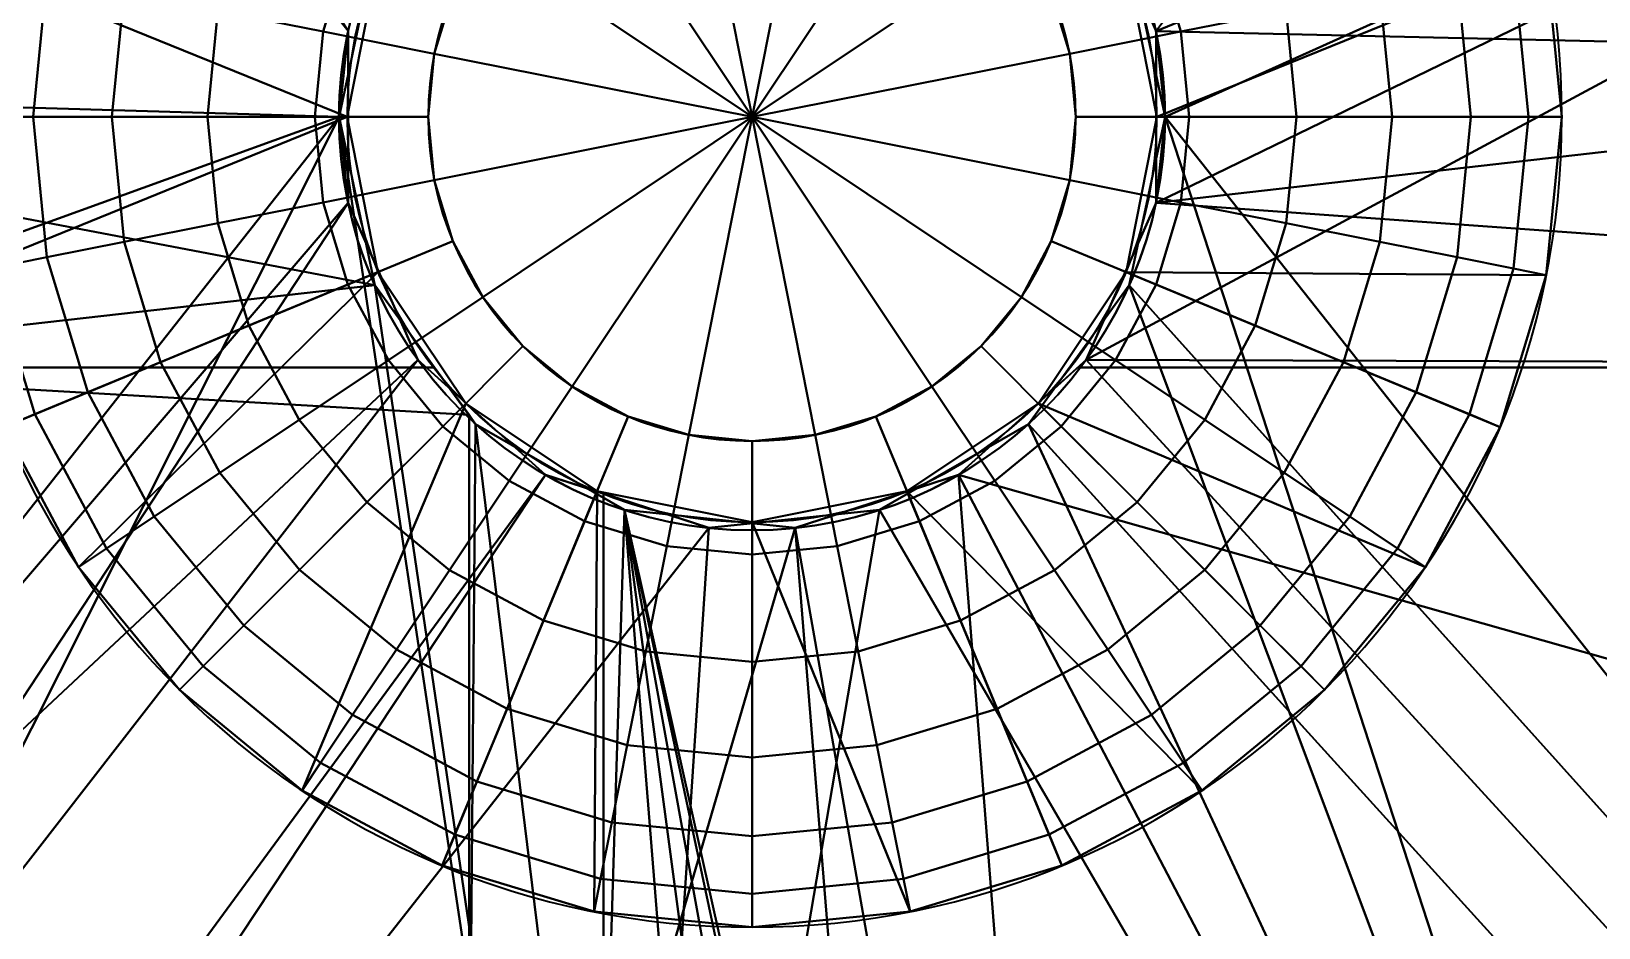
# Model space of a CAD drawing. Header units: millimetres. Extents: x 516 to 946, y 0 to 190.
# Drawn here: x 774.88 to 784.55, y 91.96 to 97.49 of the extents above; entities that cross this region are included whole.
import ezdxf

# ---------------------------------------------------------------- set-up
doc = ezdxf.new("R2010")
doc.units = ezdxf.units.MM
doc.layers.add('1', color=7, linetype='Continuous', true_color=0xffffff)

# ---------------------------------------------------------------- blocks, each defined once
blk = doc.blocks.new('UG_SURFACE_001')
at = {"layer": '1', "color": 252, "linetype": 'Continuous', "lineweight": 35}
for points in [[(256.952375, 103.351697, 3.5), (256.952375, 95.420301, 3.5), (261.225671, 96.965343, 3.5), (261.446118, 98.002523, 3.5)], [(261.446118, 98.002523, 1.5), (261.225671, 96.965343, 1.5), (256.952375, 95.420301, 1.5), (256.952375, 103.351697, 1.5)], [(280.506521, 103.351697, 1.5), (280.506521, 95.420301, 1.5), (265.787363, 95.420301, 1.5), (265.838653, 95.466495, 1.5)], [(280.506521, 103.351697, 1.5), (265.838653, 95.466495, 1.5), (266.269952, 96.435174, 1.5)], [(280.506521, 95.420301, 3.5), (280.506521, 103.351697, 3.5), (266.269952, 97.495519, 3.5), (266.269952, 96.435174, 3.5)], [(280.506521, 103.351697, 1.5), (266.269952, 96.435174, 1.5), (266.325653, 96.965343, 1.5)], [(266.325653, 96.965343, 1.5), (266.269952, 97.495519, 1.5), (280.506521, 103.351697, 1.5)], [(261.446118, 98.002523, 1.5), (261.446118, 98.002523, 3.5), (261.225671, 96.965343, 3.5), (261.225671, 96.965343, 1.5)], [(266.269952, 97.495519, 3.5), (266.269952, 97.495519, 1.5), (266.325653, 96.965343, 1.5)], [(266.325653, 96.965343, 1.5), (266.269952, 96.435174, 3.5), (266.269952, 97.495519, 3.5)], [(261.446118, 95.92817, 3.5), (261.225671, 96.965343, 3.5), (256.952375, 95.420301, 3.5)], [(256.952375, 95.420301, 1.5), (261.225671, 96.965343, 1.5), (261.446118, 95.92817, 1.5)], [(261.225671, 96.965343, 1.5), (261.225671, 96.965343, 3.5), (261.446118, 95.92817, 3.5), (261.446118, 95.92817, 1.5)], [(266.325653, 96.965343, 1.5), (266.269952, 96.435174, 1.5), (266.269952, 96.435174, 3.5)], [(280.506521, 95.420301, 3.5), (266.269952, 96.435174, 3.5), (265.838653, 95.466495, 3.5)], [(265.838653, 95.466495, 1.5), (265.838653, 95.466495, 3.5), (266.269952, 96.435174, 3.5), (266.269952, 96.435174, 1.5)], [(256.952375, 95.420301, 3.5), (261.815101, 95.420301, 3.5), (261.446118, 95.92817, 3.5)], [(261.446118, 95.92817, 1.5), (261.815101, 95.420301, 1.5), (256.952375, 95.420301, 1.5)], [(261.815101, 95.420301, 1.5), (261.446118, 95.92817, 1.5), (261.446118, 95.92817, 3.5), (261.815101, 95.420301, 3.5)], [(256.952375, 95.420301, 3.5), (256.952375, 90.379037, 3.5), (262.028575, 90.379037, 3.5), (262.028575, 95.12648, 3.5)], [(262.028575, 95.12648, 3.5), (261.815101, 95.420301, 3.5), (256.952375, 95.420301, 3.5)], [(256.952375, 95.420301, 1.5), (261.815101, 95.420301, 1.5), (262.028575, 95.12648, 1.5)], [(262.028575, 95.12648, 1.5), (262.028575, 90.379037, 1.5), (256.952375, 90.379037, 1.5), (256.952375, 95.420301, 1.5)], [(262.028575, 95.12648, 1.5), (261.815101, 95.420301, 1.5), (261.815101, 95.420301, 3.5), (262.028575, 95.12648, 3.5)], [(280.506521, 90.379037, 3.5), (280.506521, 95.420301, 3.5), (265.787363, 95.420301, 3.5), (265.050679, 94.756983, 3.5)], [(265.050679, 94.756983, 1.5), (265.787363, 95.420301, 1.5), (280.506521, 95.420301, 1.5), (280.506521, 90.379037, 1.5)], [(265.787363, 95.420301, 1.5), (265.050679, 94.756983, 1.5), (265.050679, 94.756983, 3.5), (265.787363, 95.420301, 3.5)], [(265.838653, 95.466495, 3.5), (265.787363, 95.420301, 3.5), (280.506521, 95.420301, 3.5)], [(265.787363, 95.420301, 3.5), (265.838653, 95.466495, 3.5), (265.838653, 95.466495, 1.5), (265.787363, 95.420301, 1.5)], [(262.069374, 95.070325, 3.5), (262.028575, 95.12648, 3.5), (262.028575, 90.379037, 3.5)], [(262.028575, 90.379037, 1.5), (262.028575, 95.12648, 1.5), (262.069374, 95.070325, 1.5)], [(262.028575, 95.12648, 3.5), (262.069374, 95.070325, 3.5), (262.069374, 95.070325, 1.5), (262.028575, 95.12648, 1.5)], [(262.028575, 90.379037, 3.5), (262.858123, 90.379037, 3.5), (262.858123, 94.614945, 3.5), (262.069374, 95.070325, 3.5)], [(262.069374, 95.070325, 1.5), (262.858123, 94.614945, 1.5), (262.858123, 90.379037, 1.5), (262.028575, 90.379037, 1.5)], [(262.858123, 94.614945, 1.5), (262.069374, 95.070325, 1.5), (262.069374, 95.070325, 3.5), (262.858123, 94.614945, 3.5)], [(265.050679, 94.756983, 3.5), (264.042199, 94.429314, 3.5), (262.858123, 90.379037, 3.5), (280.506521, 90.379037, 3.5)], [(280.506521, 90.379037, 1.5), (262.858123, 90.379037, 1.5), (264.042199, 94.429314, 1.5), (265.050679, 94.756983, 1.5)], [(264.042199, 94.429314, 1.5), (264.042199, 94.429314, 3.5), (265.050679, 94.756983, 3.5), (265.050679, 94.756983, 1.5)], [(262.987673, 94.540149, 3.5), (262.858123, 94.614945, 3.5), (262.858123, 90.379037, 3.5)], [(262.858123, 90.379037, 1.5), (262.858123, 94.614945, 1.5), (262.987673, 94.540149, 1.5)], [(262.858123, 94.614945, 3.5), (262.987673, 94.540149, 3.5), (262.987673, 94.540149, 1.5), (262.858123, 94.614945, 1.5)], [(264.042199, 94.429314, 3.5), (262.987673, 94.540149, 3.5), (262.858123, 90.379037, 3.5)], [(262.858123, 90.379037, 1.5), (262.987673, 94.540149, 1.5), (264.042199, 94.429314, 1.5)], [(262.987673, 94.540149, 1.5), (262.987673, 94.540149, 3.5), (264.042199, 94.429314, 3.5), (264.042199, 94.429314, 1.5)]]:
    blk.add_3dface(points, dxfattribs=at)
blk = doc.blocks.new('1стенка_MODEL')
at = {"layer": '1', "color": 252, "linetype": 'Continuous', "lineweight": 35, "extrusion": (0, 0, -1)}
blk.add_circle((-263.775666, 96.965346, -3.5), 2.55, dxfattribs=at)
at = {"layer": '1', "color": 252, "linetype": 'Continuous', "lineweight": 35}
blk.add_circle((263.775666, 96.965346, 1.5), 2.55, dxfattribs=at)
blk.add_blockref('UG_SURFACE_001', (0, 0), dxfattribs=at)
blk = doc.blocks.new('UG_SURFACE_009')
at = {"layer": '1', "color": 252, "linetype": 'Continuous', "lineweight": 35}
for points in [[(266.105205, 98.002523, 7), (266.325653, 96.965343, 7), (270.379722, 84.537983, 7), (270.379722, 144.270673, 7)], [(274.910837, 108.508267, 5.5), (274.836034, 86.216055, 5.5), (266.325653, 96.965343, 5.5), (266.105205, 98.002523, 5.5)], [(254.787058, 86.557046, 5.5), (254.832983, 107.82595, 5.5), (261.281401, 97.495519, 5.5), (261.281401, 96.435174, 5.5)], [(255.390465, 104.852207, 7), (255.357355, 89.528359, 7), (261.225671, 96.965343, 7), (261.281401, 97.495519, 7)], [(266.105205, 98.002523, 7), (266.105205, 98.002523, 5.5), (266.325653, 96.965343, 5.5), (266.325653, 96.965343, 7)], [(261.281401, 97.495519, 5.5), (261.281401, 97.495519, 7), (261.225671, 96.965343, 7)], [(261.225671, 96.965343, 7), (261.281401, 96.435174, 5.5), (261.281401, 97.495519, 5.5)], [(255.357355, 89.528359, 7), (261.281401, 96.435174, 7), (261.225671, 96.965343, 7)], [(261.225671, 96.965343, 7), (261.281401, 96.435174, 7), (261.281401, 96.435174, 5.5)], [(266.105205, 95.92817, 5.5), (266.325653, 96.965343, 5.5), (274.836034, 86.216055, 5.5)], [(266.325653, 96.965343, 7), (266.325653, 96.965343, 5.5), (266.105205, 95.92817, 5.5), (266.105205, 95.92817, 7)], [(270.379722, 84.537983, 7), (266.325653, 96.965343, 7), (266.105205, 95.92817, 7)], [(261.281401, 96.435174, 5.5), (261.71267, 95.466495, 5.5), (254.787058, 86.557046, 5.5)], [(255.357355, 89.528359, 7), (261.71267, 95.466495, 7), (261.281401, 96.435174, 7)], [(261.71267, 95.466495, 7), (261.71267, 95.466495, 5.5), (261.281401, 96.435174, 5.5), (261.281401, 96.435174, 7)], [(274.836034, 86.216055, 5.5), (275.040239, 84.537983, 5.5), (265.481949, 95.070325, 5.5), (266.105205, 95.92817, 5.5)], [(266.105205, 95.92817, 7), (266.105205, 95.92817, 5.5), (265.481949, 95.070325, 5.5), (265.481949, 95.070325, 7)], [(266.105205, 95.92817, 7), (265.481949, 95.070325, 7), (270.379722, 84.537983, 7)], [(254.999101, 84.537983, 5.5), (254.787058, 86.557046, 5.5), (261.71267, 95.466495, 5.5), (262.500674, 94.756983, 5.5)], [(262.500674, 94.756983, 7), (261.71267, 95.466495, 7), (255.357355, 89.528359, 7), (255.732536, 84.537983, 7)], [(262.500674, 94.756983, 7), (262.500674, 94.756983, 5.5), (261.71267, 95.466495, 5.5), (261.71267, 95.466495, 7)], [(275.040239, 84.537983, 5.5), (262.858123, 84.537983, 5.5), (264.56365, 94.540149, 5.5), (265.481949, 95.070325, 5.5)], [(265.481949, 95.070325, 7), (265.481949, 95.070325, 5.5), (264.56365, 94.540149, 5.5), (264.56365, 94.540149, 7)], [(265.481949, 95.070325, 7), (264.56365, 94.540149, 7), (270.379722, 84.537983, 7)], [(262.500674, 94.756983, 5.5), (262.858123, 94.640836, 5.5), (262.858123, 84.537983, 5.5), (254.999101, 84.537983, 5.5)], [(255.732536, 84.537983, 7), (263.509125, 94.429314, 7), (262.500674, 94.756983, 7)], [(262.500674, 94.756983, 7), (263.509125, 94.429314, 7), (263.509125, 94.429314, 5.5), (262.858123, 94.640836, 5.5)], [(262.858123, 94.640836, 5.5), (262.500674, 94.756983, 5.5), (262.500674, 94.756983, 7)], [(262.858123, 84.537983, 5.5), (262.858123, 94.640836, 5.5), (263.509125, 94.429314, 5.5)], [(255.732536, 84.537983, 7), (270.379722, 84.537983, 7), (264.56365, 94.540149, 7), (263.509125, 94.429314, 7)], [(263.509125, 94.429314, 5.5), (264.56365, 94.540149, 5.5), (262.858123, 84.537983, 5.5)], [(264.56365, 94.540149, 7), (264.56365, 94.540149, 5.5), (263.509125, 94.429314, 5.5), (263.509125, 94.429314, 7)]]:
    blk.add_3dface(points, dxfattribs=at)
blk = doc.blocks.new('6стойка_отверстие_ровнее_MODEL')
at = {"layer": '1', "color": 252, "linetype": 'Continuous', "lineweight": 35}
blk.add_circle((263.7757, 96.9653, 5.5), 2.55, dxfattribs=at)
at = {"layer": '1', "color": 252, "linetype": 'Continuous', "lineweight": 35, "extrusion": (0, 0, -1)}
blk.add_circle((-263.7757, 96.9653, -7), 2.55, dxfattribs=at)
for centre, radius, start, end in [((-453.7756, 96.7618, -7), 182.75, 342.554283, 17.804097), ((-453.7756, 96.7618, -6.3), 199.25, 344.826358, 15.421108)]:
    blk.add_arc(centre, radius, start, end, dxfattribs=at)
at = {"layer": '1', "color": 252, "linetype": 'Continuous', "lineweight": 35}
for centre, radius, start, end in [((453.7756, 96.7618, 5.5), 199.25, 164.578892, 195.173642), ((453.7756, 96.7618, 7), 198.55, 164.653937, 195.097406)]:
    blk.add_arc(centre, radius, start, end, dxfattribs=at)
blk.add_blockref('UG_SURFACE_009', (0, 0), dxfattribs=at)
blk = doc.blocks.new('UG_SURFACE_010')
at = {"layer": '1', "color": 252, "linetype": 'Continuous', "lineweight": 35}
for points in [[(255.025923, 97.150266, 3.5), (255.402476, 108.996242, 3.5), (262.069374, 98.860368, 3.5), (261.446118, 98.002523, 3.5)], [(261.446118, 98.002523, 5.5), (262.069374, 98.860368, 5.5), (255.402476, 108.996242, 5.5), (255.025923, 97.150266, 5.5)], [(274.405003, 108.43499, 3.5), (274.026424, 97.317897, 3.5), (266.269952, 97.495519, 3.5), (265.838653, 98.464198, 3.5)], [(266.269952, 97.495519, 5.5), (274.026424, 97.317897, 5.5), (274.405003, 108.43499, 5.5)], [(261.446118, 98.002523, 3.5), (261.225671, 96.965343, 3.5), (255.025923, 97.150266, 3.5)], [(255.025923, 97.150266, 5.5), (261.225671, 96.965343, 5.5), (261.446118, 98.002523, 5.5)], [(261.446118, 98.002523, 3.5), (261.446118, 98.002523, 5.5), (261.225671, 96.965343, 5.5), (261.225671, 96.965343, 3.5)], [(266.269952, 96.435174, 3.5), (266.269952, 97.495519, 3.5), (274.026424, 97.317897, 3.5)], [(266.269952, 96.435174, 3.5), (266.269952, 96.435174, 5.5), (266.269952, 97.495519, 5.5), (266.269952, 97.495519, 3.5)], [(274.026424, 97.317897, 5.5), (266.269952, 97.495519, 5.5), (266.269952, 96.435174, 5.5)], [(274.026424, 97.317897, 3.5), (274.336189, 86.19868, 3.5), (265.838653, 95.466495, 3.5), (266.269952, 96.435174, 3.5)], [(266.269952, 96.435174, 5.5), (265.838653, 95.466495, 5.5), (274.336189, 86.19868, 5.5), (274.026424, 97.317897, 5.5)], [(255.356163, 85.302912, 3.5), (255.025923, 97.150266, 3.5), (261.225671, 96.965343, 3.5)], [(255.025923, 97.150266, 5.5), (264.593512, 74.535817, 5.5), (262.069374, 95.070325, 5.5), (261.446118, 95.92817, 5.5)], [(263.675213, 74.005641, 5.5), (264.593512, 74.535817, 5.5), (255.025923, 97.150266, 5.5), (255.356163, 85.302912, 5.5)], [(261.446118, 95.92817, 5.5), (261.225671, 96.965343, 5.5), (255.025923, 97.150266, 5.5)], [(261.225671, 96.965343, 3.5), (264.593512, 74.535817, 3.5), (263.675213, 74.005641, 3.5), (255.356163, 85.302912, 3.5)], [(264.593512, 74.535817, 3.5), (261.225671, 96.965343, 3.5), (261.446118, 95.92817, 3.5)], [(261.225671, 96.965343, 3.5), (261.225671, 96.965343, 5.5), (261.446118, 95.92817, 5.5), (261.446118, 95.92817, 3.5)], [(265.838653, 95.466495, 3.5), (265.838653, 95.466495, 5.5), (266.269952, 96.435174, 5.5), (266.269952, 96.435174, 3.5)], [(261.446118, 95.92817, 3.5), (262.069374, 95.070325, 3.5), (264.593512, 74.535817, 3.5)], [(261.446118, 95.92817, 3.5), (261.446118, 95.92817, 5.5), (262.069374, 95.070325, 5.5), (262.069374, 95.070325, 3.5)], [(265.050679, 94.756983, 3.5), (265.838653, 95.466495, 3.5), (274.336189, 86.19868, 3.5), (275.333166, 75.119913, 3.5)], [(265.050679, 94.756983, 3.5), (265.050679, 94.756983, 5.5), (265.838653, 95.466495, 5.5), (265.838653, 95.466495, 3.5)], [(275.333166, 75.119913, 5.5), (274.336189, 86.19868, 5.5), (265.838653, 95.466495, 5.5), (265.050679, 94.756983, 5.5)], [(262.069374, 95.070325, 3.5), (262.987673, 94.540149, 3.5), (265.648067, 74.646652, 3.5), (264.593512, 74.535817, 3.5)], [(262.069374, 95.070325, 3.5), (262.069374, 95.070325, 5.5), (262.987673, 94.540149, 5.5), (262.987673, 94.540149, 3.5)], [(264.593512, 74.535817, 5.5), (262.987673, 94.540149, 5.5), (262.069374, 95.070325, 5.5)], [(267.875791, 72.640799, 3.5), (264.042199, 94.429314, 3.5), (265.050679, 94.756983, 3.5), (275.333166, 75.119913, 3.5)], [(264.042199, 94.429314, 3.5), (264.042199, 94.429314, 5.5), (265.050679, 94.756983, 5.5), (265.050679, 94.756983, 3.5)], [(265.050679, 94.756983, 5.5), (264.042199, 94.429314, 5.5), (265.648067, 74.646652, 5.5), (266.656518, 74.318983, 5.5)], [(266.656518, 74.318983, 5.5), (267.444491, 73.609471, 5.5), (275.333166, 75.119913, 5.5), (265.050679, 94.756983, 5.5)], [(267.875791, 72.640799, 3.5), (262.987673, 94.540149, 3.5), (264.042199, 94.429314, 3.5)], [(262.987673, 94.540149, 3.5), (267.444491, 73.609471, 3.5), (266.656518, 74.318983, 3.5)], [(262.987673, 94.540149, 3.5), (267.875791, 72.640799, 3.5), (267.444491, 73.609471, 3.5)], [(266.656518, 74.318983, 3.5), (265.648067, 74.646652, 3.5), (262.987673, 94.540149, 3.5)], [(262.987673, 94.540149, 3.5), (262.987673, 94.540149, 5.5), (264.042199, 94.429314, 5.5), (264.042199, 94.429314, 3.5)], [(264.042199, 94.429314, 5.5), (262.987673, 94.540149, 5.5), (264.593512, 74.535817, 5.5), (265.648067, 74.646652, 5.5)]]:
    blk.add_3dface(points, dxfattribs=at)
blk = doc.blocks.new('7прокладка_отв_ровнее_MODEL')
at = {"layer": '1', "color": 252, "linetype": 'Continuous', "lineweight": 35, "extrusion": (0, 0, -1)}
for centre in [(-263.7757, 96.9653, -3.5), (-263.7757, 96.9653, -5.5)]:
    blk.add_circle(centre, 2.55, dxfattribs=at)
at = {"layer": '1', "color": 252, "linetype": 'Continuous', "lineweight": 35}
blk.add_blockref('UG_SURFACE_010', (0, 0), dxfattribs=at)
blk = doc.blocks.new('UG_SURFACE_008')
at = {"layer": '1', "color": 252, "linetype": 'Continuous', "lineweight": 35}
for points in [[(-1.11114, 1.662939, -2.5), (-0.765367, 1.847759, -2.5), (-0.390181, 1.96157, -2.5), (0, 0, -2.5)], [(-0.390181, 1.96157, 8), (-0.765367, 1.847759, 8), (-1.11114, 1.662939, 8), (0, 0, 8)], [(-0.390181, 1.96157, -2.5), (0, 2, -2.5), (0.390181, 1.96157, -2.5), (0, 0, -2.5)], [(0.390181, 1.96157, 8), (0, 2, 8), (-0.390181, 1.96157, 8), (0, 0, 8)], [(0.390181, 1.96157, -2.5), (0.765367, 1.847759, -2.5), (1.11114, 1.662939, -2.5), (0, 0, -2.5)], [(1.11114, 1.662939, 8), (0.765367, 1.847759, 8), (0.390181, 1.96157, 8), (0, 0, 8)], [(-2.5, 0), (-2.309699, 0.956709), (-4.619398, 1.913417), (-4.903927, 0.975452)], [(4.903927, 0.975452), (4.619398, 1.913417), (2.309699, 0.956709), (2.5, 0)], [(2.5, 0, 5.5), (2.309699, 0.956709, 5.5), (4.619398, 1.913417, 5.5), (4.903927, 0.975452, 5.5)], [(-1.662939, 1.11114, -2.5), (-1.414214, 1.414214, -2.5), (-1.11114, 1.662939, -2.5), (0, 0, -2.5)], [(-1.11114, 1.662939, 8), (-1.414214, 1.414214, 8), (-1.662939, 1.11114, 8), (0, 0, 8)], [(1.11114, 1.662939, -2.5), (1.414214, 1.414214, -2.5), (1.662939, 1.11114, -2.5), (0, 0, -2.5)], [(1.662939, 1.11114, 8), (1.414214, 1.414214, 8), (1.11114, 1.662939, 8), (0, 0, 8)], [(-2.494494, 1.033253, -2.41858), (-2.648141, 0.526748, -2.41858), (-3.298055, 0.656024, -2.178669), (-3.1067, 1.286837, -2.178669)], [(-3.1067, 1.286837, 7.678669), (-3.298055, 0.656024, 7.678669), (-2.648141, 0.526748, 7.91858), (-2.494494, 1.033253, 7.91858)], [(2.648141, 0.526748, -2.41858), (2.494494, 1.033253, -2.41858), (3.1067, 1.286837, -2.178669), (3.298055, 0.656024, -2.178669)], [(3.298055, 0.656024, 7.678669), (3.1067, 1.286837, 7.678669), (2.494494, 1.033253, 7.91858), (2.648141, 0.526748, 7.91858)], [(0, 0, -2.5), (-1.96157, 0.390181, -2.5), (-1.847759, 0.765367, -2.5), (-1.662939, 1.11114, -2.5)], [(-1.662939, 1.11114, 8), (-1.847759, 0.765367, 8), (-1.96157, 0.390181, 8), (0, 0, 8)], [(1.662939, 1.11114, -2.5), (1.847759, 0.765367, -2.5), (1.96157, 0.390181, -2.5), (0, 0, -2.5)], [(1.96157, 0.390181, 8), (1.847759, 0.765367, 8), (1.662939, 1.11114, 8), (0, 0, 8)], [(-4.903927, 0.975452), (-5, 0), (-2.5, 0)], [(-2.309699, 0.956709, 5.5), (-2.5, 0, 5.5), (-5, 0, 5.5), (-4.903927, 0.975452, 5.5)], [(-1.847759, 0.765367, -2.5), (-1.96157, 0.390181, -2.5), (-2.648141, 0.526748, -2.41858), (-2.494494, 1.033253, -2.41858)], [(-2.494494, 1.033253, 7.91858), (-2.648141, 0.526748, 7.91858), (-1.96157, 0.390181, 8), (-1.847759, 0.765367, 8)], [(1.96157, 0.390181, -2.5), (1.847759, 0.765367, -2.5), (2.494494, 1.033253, -2.41858), (2.648141, 0.526748, -2.41858)], [(2.648141, 0.526748, 7.91858), (2.494494, 1.033253, 7.91858), (1.847759, 0.765367, 8), (1.96157, 0.390181, 8)], [(2.5, 0), (5, 0), (4.903927, 0.975452)], [(4.903927, 0.975452, 5.5), (5, 0, 5.5), (2.5, 0, 5.5)], [(4.793682, 0, -0.673863), (4.701573, 0.935201, -0.673863), (4.903927, 0.975452), (5, 0)], [(5, 0, 5.5), (4.903927, 0.975452, 5.5), (4.701573, 0.935201, 6.173863), (4.793682, 0, 6.173863)], [(-4.352931, 0.865852, -1.282384), (-4.43821, 0, -1.282384), (-4.793682, 0, -0.673863), (-4.701573, 0.935201, -0.673863)], [(-4.701573, 0.935201, 6.173863), (-4.793682, 0, 6.173863), (-4.43821, 0, 6.782384), (-4.352931, 0.865852, 6.782384)], [(-2.5, 0), (-2.5, 0, 5.5), (-2.309699, 0.956709, 5.5), (-2.309699, 0.956709)], [(2.309699, 0.956709), (2.309699, 0.956709, 5.5), (2.5, 0, 5.5), (2.5, 0)], [(4.43821, 0, -1.282384), (4.352931, 0.865852, -1.282384), (4.701573, 0.935201, -0.673863), (4.793682, 0, -0.673863)], [(4.793682, 0, 6.173863), (4.701573, 0.935201, 6.173863), (4.352931, 0.865852, 6.782384), (4.43821, 0, 6.782384)], [(-3.876615, 0.771107, -1.793075), (-3.952562, 0, -1.793075), (-4.43821, 0, -1.282384), (-4.352931, 0.865852, -1.282384)], [(-4.352931, 0.865852, 6.782384), (-4.43821, 0, 6.782384), (-3.952562, 0, 7.293075), (-3.876615, 0.771107, 7.293075)], [(3.952562, 0, -1.793075), (3.876615, 0.771107, -1.793075), (4.352931, 0.865852, -1.282384), (4.43821, 0, -1.282384)], [(4.43821, 0, 6.782384), (4.352931, 0.865852, 6.782384), (3.876615, 0.771107, 7.293075), (3.952562, 0, 7.293075)], [(-3.298055, 0.656024, -2.178669), (-3.362668, 0, -2.178669), (-3.952562, 0, -1.793075), (-3.876615, 0.771107, -1.793075)], [(-3.876615, 0.771107, 7.293075), (-3.952562, 0, 7.293075), (-3.362668, 0, 7.678669), (-3.298055, 0.656024, 7.678669)], [(3.362668, 0, -2.178669), (3.298055, 0.656024, -2.178669), (3.876615, 0.771107, -1.793075), (3.952562, 0, -1.793075)], [(3.952562, 0, 7.293075), (3.876615, 0.771107, 7.293075), (3.298055, 0.656024, 7.678669), (3.362668, 0, 7.678669)], [(-2.648141, 0.526748, -2.41858), (-2.700021, 0, -2.41858), (-3.362668, 0, -2.178669), (-3.298055, 0.656024, -2.178669)], [(-3.298055, 0.656024, 7.678669), (-3.362668, 0, 7.678669), (-2.700021, 0, 7.91858), (-2.648141, 0.526748, 7.91858)], [(2.700021, 0, -2.41858), (2.648141, 0.526748, -2.41858), (3.298055, 0.656024, -2.178669), (3.362668, 0, -2.178669)], [(3.362668, 0, 7.678669), (3.298055, 0.656024, 7.678669), (2.648141, 0.526748, 7.91858), (2.700021, 0, 7.91858)], [(-1.96157, 0.390181, -2.5), (-2, 0, -2.5), (-2.700021, 0, -2.41858), (-2.648141, 0.526748, -2.41858)], [(-2.648141, 0.526748, 7.91858), (-2.700021, 0, 7.91858), (-2, 0, 8), (-1.96157, 0.390181, 8)], [(2, 0, -2.5), (1.96157, 0.390181, -2.5), (2.648141, 0.526748, -2.41858), (2.700021, 0, -2.41858)], [(2.700021, 0, 7.91858), (2.648141, 0.526748, 7.91858), (1.96157, 0.390181, 8), (2, 0, 8)], [(-1.96157, -0.390181, -2.5), (-2, 0, -2.5), (-1.96157, 0.390181, -2.5), (0, 0, -2.5)], [(-1.96157, 0.390181, 8), (-2, 0, 8), (-1.96157, -0.390181, 8), (0, 0, 8)], [(1.96157, 0.390181, -2.5), (2, 0, -2.5), (1.96157, -0.390181, -2.5), (0, 0, -2.5)], [(1.96157, -0.390181, 8), (2, 0, 8), (1.96157, 0.390181, 8), (0, 0, 8)], [(-2.5, 0), (-5, 0), (-4.903927, -0.975452)], [(-4.903927, -0.975452, 5.5), (-5, 0, 5.5), (-2.5, 0, 5.5)], [(-4.903927, -0.975452), (-4.619398, -1.913417), (-2.309699, -0.956709), (-2.5, 0)], [(-2.5, 0, 5.5), (-2.309699, -0.956709, 5.5), (-4.619398, -1.913417, 5.5), (-4.903927, -0.975452, 5.5)], [(-4.43821, 0, -1.282384), (-4.352931, -0.865852, -1.282384), (-4.701573, -0.935201, -0.673863), (-4.793682, 0, -0.673863)], [(-4.793682, 0, 6.173863), (-4.701573, -0.935201, 6.173863), (-4.352931, -0.865852, 6.782384), (-4.43821, 0, 6.782384)], [(-3.952562, 0, -1.793075), (-3.876615, -0.771107, -1.793075), (-4.352931, -0.865852, -1.282384), (-4.43821, 0, -1.282384)], [(-4.43821, 0, 6.782384), (-4.352931, -0.865852, 6.782384), (-3.876615, -0.771107, 7.293075), (-3.952562, 0, 7.293075)], [(-3.362668, 0, -2.178669), (-3.298055, -0.656024, -2.178669), (-3.876615, -0.771107, -1.793075), (-3.952562, 0, -1.793075)], [(-3.952562, 0, 7.293075), (-3.876615, -0.771107, 7.293075), (-3.298055, -0.656024, 7.678669), (-3.362668, 0, 7.678669)], [(-2.700021, 0, -2.41858), (-2.648141, -0.526748, -2.41858), (-3.298055, -0.656024, -2.178669), (-3.362668, 0, -2.178669)], [(-3.362668, 0, 7.678669), (-3.298055, -0.656024, 7.678669), (-2.648141, -0.526748, 7.91858), (-2.700021, 0, 7.91858)], [(-2, 0, -2.5), (-1.96157, -0.390181, -2.5), (-2.648141, -0.526748, -2.41858), (-2.700021, 0, -2.41858)], [(-2.700021, 0, 7.91858), (-2.648141, -0.526748, 7.91858), (-1.96157, -0.390181, 8), (-2, 0, 8)], [(-2.309699, -0.956709), (-2.309699, -0.956709, 5.5), (-2.5, 0, 5.5), (-2.5, 0)], [(-1.662939, -1.11114, -2.5), (-1.847759, -0.765367, -2.5), (-1.96157, -0.390181, -2.5), (0, 0, -2.5)], [(0, 0, 8), (-1.96157, -0.390181, 8), (-1.847759, -0.765367, 8), (-1.662939, -1.11114, 8)], [(-1.11114, -1.662939, -2.5), (-1.414214, -1.414214, -2.5), (-1.662939, -1.11114, -2.5), (0, 0, -2.5)], [(-1.662939, -1.11114, 8), (-1.414214, -1.414214, 8), (-1.11114, -1.662939, 8), (0, 0, 8)], [(-0.390181, -1.96157, -2.5), (-0.765367, -1.847759, -2.5), (-1.11114, -1.662939, -2.5), (0, 0, -2.5)], [(-1.11114, -1.662939, 8), (-0.765367, -1.847759, 8), (-0.390181, -1.96157, 8), (0, 0, 8)], [(0.390181, -1.96157, -2.5), (0, -2, -2.5), (-0.390181, -1.96157, -2.5), (0, 0, -2.5)], [(-0.390181, -1.96157, 8), (0, -2, 8), (0.390181, -1.96157, 8), (0, 0, 8)], [(1.96157, -0.390181, -2.5), (1.847759, -0.765367, -2.5), (1.662939, -1.11114, -2.5), (0, 0, -2.5)], [(1.662939, -1.11114, -2.5), (1.414214, -1.414214, -2.5), (1.11114, -1.662939, -2.5), (0, 0, -2.5)], [(1.11114, -1.662939, -2.5), (0.765367, -1.847759, -2.5), (0.390181, -1.96157, -2.5), (0, 0, -2.5)], [(0.390181, -1.96157, 8), (0.765367, -1.847759, 8), (1.11114, -1.662939, 8), (0, 0, 8)], [(1.11114, -1.662939, 8), (1.414214, -1.414214, 8), (1.662939, -1.11114, 8), (0, 0, 8)], [(1.662939, -1.11114, 8), (1.847759, -0.765367, 8), (1.96157, -0.390181, 8), (0, 0, 8)], [(1.96157, -0.390181, -2.5), (2, 0, -2.5), (2.700021, 0, -2.41858), (2.648141, -0.526748, -2.41858)], [(2.648141, -0.526748, 7.91858), (2.700021, 0, 7.91858), (2, 0, 8), (1.96157, -0.390181, 8)], [(4.903927, -0.975452), (5, 0), (2.5, 0), (2.309699, -0.956709)], [(2.5, 0), (2.5, 0, 5.5), (2.309699, -0.956709, 5.5), (2.309699, -0.956709)], [(2.309699, -0.956709, 5.5), (2.5, 0, 5.5), (5, 0, 5.5), (4.903927, -0.975452, 5.5)], [(2.648141, -0.526748, -2.41858), (2.700021, 0, -2.41858), (3.362668, 0, -2.178669), (3.298055, -0.656024, -2.178669)], [(3.298055, -0.656024, 7.678669), (3.362668, 0, 7.678669), (2.700021, 0, 7.91858), (2.648141, -0.526748, 7.91858)], [(3.298055, -0.656024, -2.178669), (3.362668, 0, -2.178669), (3.952562, 0, -1.793075), (3.876615, -0.771107, -1.793075)], [(3.876615, -0.771107, 7.293075), (3.952562, 0, 7.293075), (3.362668, 0, 7.678669), (3.298055, -0.656024, 7.678669)], [(3.876615, -0.771107, -1.793075), (3.952562, 0, -1.793075), (4.43821, 0, -1.282384), (4.352931, -0.865852, -1.282384)], [(4.352931, -0.865852, 6.782384), (4.43821, 0, 6.782384), (3.952562, 0, 7.293075), (3.876615, -0.771107, 7.293075)], [(4.352931, -0.865852, -1.282384), (4.43821, 0, -1.282384), (4.793682, 0, -0.673863), (4.701573, -0.935201, -0.673863)], [(4.701573, -0.935201, 6.173863), (4.793682, 0, 6.173863), (4.43821, 0, 6.782384), (4.352931, -0.865852, 6.782384)], [(4.701573, -0.935201, -0.673863), (4.793682, 0, -0.673863), (5, 0), (4.903927, -0.975452)], [(4.903927, -0.975452, 5.5), (5, 0, 5.5), (4.793682, 0, 6.173863), (4.701573, -0.935201, 6.173863)], [(-1.96157, -0.390181, -2.5), (-1.847759, -0.765367, -2.5), (-2.494494, -1.033253, -2.41858), (-2.648141, -0.526748, -2.41858)], [(-2.648141, -0.526748, 7.91858), (-2.494494, -1.033253, 7.91858), (-1.847759, -0.765367, 8), (-1.96157, -0.390181, 8)], [(1.847759, -0.765367, -2.5), (1.96157, -0.390181, -2.5), (2.648141, -0.526748, -2.41858), (2.494494, -1.033253, -2.41858)], [(2.494494, -1.033253, 7.91858), (2.648141, -0.526748, 7.91858), (1.96157, -0.390181, 8), (1.847759, -0.765367, 8)], [(-2.648141, -0.526748, -2.41858), (-2.494494, -1.033253, -2.41858), (-3.1067, -1.286837, -2.178669), (-3.298055, -0.656024, -2.178669)], [(-3.298055, -0.656024, 7.678669), (-3.1067, -1.286837, 7.678669), (-2.494494, -1.033253, 7.91858), (-2.648141, -0.526748, 7.91858)], [(2.494494, -1.033253, -2.41858), (2.648141, -0.526748, -2.41858), (3.298055, -0.656024, -2.178669), (3.1067, -1.286837, -2.178669)], [(3.1067, -1.286837, 7.678669), (3.298055, -0.656024, 7.678669), (2.648141, -0.526748, 7.91858), (2.494494, -1.033253, 7.91858)], [(-3.298055, -0.656024, -2.178669), (-3.1067, -1.286837, -2.178669), (-3.651692, -1.51258, -1.793075), (-3.876615, -0.771107, -1.793075)], [(-3.876615, -0.771107, 7.293075), (-3.651692, -1.51258, 7.293075), (-3.1067, -1.286837, 7.678669), (-3.298055, -0.656024, 7.678669)], [(3.1067, -1.286837, -2.178669), (3.298055, -0.656024, -2.178669), (3.876615, -0.771107, -1.793075), (3.651692, -1.51258, -1.793075)], [(3.651692, -1.51258, 7.293075), (3.876615, -0.771107, 7.293075), (3.298055, -0.656024, 7.678669), (3.1067, -1.286837, 7.678669)], [(-3.876615, -0.771107, -1.793075), (-3.651692, -1.51258, -1.793075), (-4.100371, -1.698429, -1.282384), (-4.352931, -0.865852, -1.282384)], [(-4.352931, -0.865852, 6.782384), (-4.100371, -1.698429, 6.782384), (-3.651692, -1.51258, 7.293075), (-3.876615, -0.771107, 7.293075)], [(-1.847759, -0.765367, -2.5), (-1.662939, -1.11114, -2.5), (-2.244985, -1.500051, -2.41858), (-2.494494, -1.033253, -2.41858)], [(-2.494494, -1.033253, 7.91858), (-2.244985, -1.500051, 7.91858), (-1.662939, -1.11114, 8), (-1.847759, -0.765367, 8)], [(1.662939, -1.11114, -2.5), (1.847759, -0.765367, -2.5), (2.494494, -1.033253, -2.41858), (2.244985, -1.500051, -2.41858)], [(2.244985, -1.500051, 7.91858), (2.494494, -1.033253, 7.91858), (1.847759, -0.765367, 8), (1.662939, -1.11114, 8)], [(3.651692, -1.51258, -1.793075), (3.876615, -0.771107, -1.793075), (4.352931, -0.865852, -1.282384), (4.100371, -1.698429, -1.282384)], [(4.100371, -1.698429, 6.782384), (4.352931, -0.865852, 6.782384), (3.876615, -0.771107, 7.293075), (3.651692, -1.51258, 7.293075)], [(-4.352931, -0.865852, -1.282384), (-4.100371, -1.698429, -1.282384), (-4.428785, -1.834463, -0.673863), (-4.701573, -0.935201, -0.673863)], [(-4.701573, -0.935201, 6.173863), (-4.428785, -1.834463, 6.173863), (-4.100371, -1.698429, 6.782384), (-4.352931, -0.865852, 6.782384)], [(4.100371, -1.698429, -1.282384), (4.352931, -0.865852, -1.282384), (4.701573, -0.935201, -0.673863), (4.428785, -1.834463, -0.673863)], [(4.428785, -1.834463, 6.173863), (4.701573, -0.935201, 6.173863), (4.352931, -0.865852, 6.782384), (4.100371, -1.698429, 6.782384)], [(-4.701573, -0.935201, -0.673863), (-4.428785, -1.834463, -0.673863), (-4.619398, -1.913417), (-4.903927, -0.975452)], [(-4.903927, -0.975452, 5.5), (-4.619398, -1.913417, 5.5), (-4.428785, -1.834463, 6.173863), (-4.701573, -0.935201, 6.173863)], [(-2.309699, -0.956709), (-4.619398, -1.913417), (-4.157348, -2.777851)], [(-4.157348, -2.777851, 5.5), (-4.619398, -1.913417, 5.5), (-2.309699, -0.956709, 5.5)], [(-4.157348, -2.777851), (-3.535534, -3.535534), (-1.767767, -1.767767), (-2.309699, -0.956709)], [(-2.309699, -0.956709, 5.5), (-1.767767, -1.767767, 5.5), (-3.535534, -3.535534, 5.5), (-4.157348, -2.777851, 5.5)], [(-1.767767, -1.767767), (-1.767767, -1.767767, 5.5), (-2.309699, -0.956709, 5.5), (-2.309699, -0.956709)], [(4.157348, -2.777851), (4.619398, -1.913417), (2.309699, -0.956709), (1.767767, -1.767767)], [(2.309699, -0.956709), (2.309699, -0.956709, 5.5), (1.767767, -1.767767, 5.5), (1.767767, -1.767767)], [(1.767767, -1.767767, 5.5), (2.309699, -0.956709, 5.5), (4.619398, -1.913417, 5.5), (4.157348, -2.777851, 5.5)], [(2.309699, -0.956709), (4.619398, -1.913417), (4.903927, -0.975452)], [(4.903927, -0.975452, 5.5), (4.619398, -1.913417, 5.5), (2.309699, -0.956709, 5.5)], [(4.428785, -1.834463, -0.673863), (4.701573, -0.935201, -0.673863), (4.903927, -0.975452), (4.619398, -1.913417)], [(4.619398, -1.913417, 5.5), (4.903927, -0.975452, 5.5), (4.701573, -0.935201, 6.173863), (4.428785, -1.834463, 6.173863)], [(-2.494494, -1.033253, -2.41858), (-2.244985, -1.500051, -2.41858), (-2.795956, -1.868198, -2.178669), (-3.1067, -1.286837, -2.178669)], [(-3.1067, -1.286837, 7.678669), (-2.795956, -1.868198, 7.678669), (-2.244985, -1.500051, 7.91858), (-2.494494, -1.033253, 7.91858)], [(2.244985, -1.500051, -2.41858), (2.494494, -1.033253, -2.41858), (3.1067, -1.286837, -2.178669), (2.795956, -1.868198, -2.178669)], [(2.795956, -1.868198, 7.678669), (3.1067, -1.286837, 7.678669), (2.494494, -1.033253, 7.91858), (2.244985, -1.500051, 7.91858)], [(-1.662939, -1.11114, -2.5), (-1.414214, -1.414214, -2.5), (-1.909203, -1.909203, -2.41858), (-2.244985, -1.500051, -2.41858)], [(-2.244985, -1.500051, 7.91858), (-1.909203, -1.909203, 7.91858), (-1.414214, -1.414214, 8), (-1.662939, -1.11114, 8)], [(1.414214, -1.414214, -2.5), (1.662939, -1.11114, -2.5), (2.244985, -1.500051, -2.41858), (1.909203, -1.909203, -2.41858)], [(1.909203, -1.909203, 7.91858), (2.244985, -1.500051, 7.91858), (1.662939, -1.11114, 8), (1.414214, -1.414214, 8)], [(-3.1067, -1.286837, -2.178669), (-2.795956, -1.868198, -2.178669), (-3.286436, -2.195926, -1.793075), (-3.651692, -1.51258, -1.793075)], [(-3.651692, -1.51258, 7.293075), (-3.286436, -2.195926, 7.293075), (-2.795956, -1.868198, 7.678669), (-3.1067, -1.286837, 7.678669)], [(2.795956, -1.868198, -2.178669), (3.1067, -1.286837, -2.178669), (3.651692, -1.51258, -1.793075), (3.286436, -2.195926, -1.793075)], [(3.286436, -2.195926, 7.293075), (3.651692, -1.51258, 7.293075), (3.1067, -1.286837, 7.678669), (2.795956, -1.868198, 7.678669)], [(-1.414214, -1.414214, -2.5), (-1.11114, -1.662939, -2.5), (-1.500051, -2.244985, -2.41858), (-1.909203, -1.909203, -2.41858)], [(-1.909203, -1.909203, 7.91858), (-1.500051, -2.244985, 7.91858), (-1.11114, -1.662939, 8), (-1.414214, -1.414214, 8)], [(1.11114, -1.662939, -2.5), (1.414214, -1.414214, -2.5), (1.909203, -1.909203, -2.41858), (1.500051, -2.244985, -2.41858)], [(1.500051, -2.244985, 7.91858), (1.909203, -1.909203, 7.91858), (1.414214, -1.414214, 8), (1.11114, -1.662939, 8)], [(-3.651692, -1.51258, -1.793075), (-3.286436, -2.195926, -1.793075), (-3.690237, -2.465737, -1.282384), (-4.100371, -1.698429, -1.282384)], [(-4.100371, -1.698429, 6.782384), (-3.690237, -2.465737, 6.782384), (-3.286436, -2.195926, 7.293075), (-3.651692, -1.51258, 7.293075)], [(-2.244985, -1.500051, -2.41858), (-1.909203, -1.909203, -2.41858), (-2.377765, -2.377765, -2.178669), (-2.795956, -1.868198, -2.178669)], [(-2.795956, -1.868198, 7.678669), (-2.377765, -2.377765, 7.678669), (-1.909203, -1.909203, 7.91858), (-2.244985, -1.500051, 7.91858)], [(1.909203, -1.909203, -2.41858), (2.244985, -1.500051, -2.41858), (2.795956, -1.868198, -2.178669), (2.377765, -2.377765, -2.178669)], [(2.377765, -2.377765, 7.678669), (2.795956, -1.868198, 7.678669), (2.244985, -1.500051, 7.91858), (1.909203, -1.909203, 7.91858)], [(3.286436, -2.195926, -1.793075), (3.651692, -1.51258, -1.793075), (4.100371, -1.698429, -1.282384), (3.690237, -2.465737, -1.282384)], [(3.690237, -2.465737, 6.782384), (4.100371, -1.698429, 6.782384), (3.651692, -1.51258, 7.293075), (3.286436, -2.195926, 7.293075)], [(-4.100371, -1.698429, -1.282384), (-3.690237, -2.465737, -1.282384), (-3.985801, -2.663227, -0.673863), (-4.428785, -1.834463, -0.673863)], [(-4.428785, -1.834463, 6.173863), (-3.985801, -2.663227, 6.173863), (-3.690237, -2.465737, 6.782384), (-4.100371, -1.698429, 6.782384)], [(-1.11114, -1.662939, -2.5), (-0.765367, -1.847759, -2.5), (-1.033253, -2.494494, -2.41858), (-1.500051, -2.244985, -2.41858)], [(-1.500051, -2.244985, 7.91858), (-1.033253, -2.494494, 7.91858), (-0.765367, -1.847759, 8), (-1.11114, -1.662939, 8)], [(0.765367, -1.847759, -2.5), (1.11114, -1.662939, -2.5), (1.500051, -2.244985, -2.41858), (1.033253, -2.494494, -2.41858)], [(1.033253, -2.494494, 7.91858), (1.500051, -2.244985, 7.91858), (1.11114, -1.662939, 8), (0.765367, -1.847759, 8)], [(3.690237, -2.465737, -1.282384), (4.100371, -1.698429, -1.282384), (4.428785, -1.834463, -0.673863), (3.985801, -2.663227, -0.673863)], [(3.985801, -2.663227, 6.173863), (4.428785, -1.834463, 6.173863), (4.100371, -1.698429, 6.782384), (3.690237, -2.465737, 6.782384)], [(-4.428785, -1.834463, -0.673863), (-3.985801, -2.663227, -0.673863), (-4.157348, -2.777851), (-4.619398, -1.913417)], [(-4.619398, -1.913417, 5.5), (-4.157348, -2.777851, 5.5), (-3.985801, -2.663227, 6.173863), (-4.428785, -1.834463, 6.173863)], [(-1.767767, -1.767767), (-3.535534, -3.535534), (-2.777851, -4.157348)], [(-2.777851, -4.157348, 5.5), (-3.535534, -3.535534, 5.5), (-1.767767, -1.767767, 5.5)], [(-2.777851, -4.157348), (-1.913417, -4.619398), (-0.956709, -2.309699), (-1.767767, -1.767767)], [(-1.767767, -1.767767, 5.5), (-0.956709, -2.309699, 5.5), (-1.913417, -4.619398, 5.5), (-2.777851, -4.157348, 5.5)], [(-0.956709, -2.309699), (-0.956709, -2.309699, 5.5), (-1.767767, -1.767767, 5.5), (-1.767767, -1.767767)], [(2.777851, -4.157348), (3.535534, -3.535534), (1.767767, -1.767767), (0.956709, -2.309699)], [(1.767767, -1.767767), (1.767767, -1.767767, 5.5), (0.956709, -2.309699, 5.5), (0.956709, -2.309699)], [(0.956709, -2.309699, 5.5), (1.767767, -1.767767, 5.5), (3.535534, -3.535534, 5.5), (2.777851, -4.157348, 5.5)], [(1.767767, -1.767767), (3.535534, -3.535534), (4.157348, -2.777851)], [(4.157348, -2.777851, 5.5), (3.535534, -3.535534, 5.5), (1.767767, -1.767767, 5.5)], [(3.985801, -2.663227, -0.673863), (4.428785, -1.834463, -0.673863), (4.619398, -1.913417), (4.157348, -2.777851)], [(4.157348, -2.777851, 5.5), (4.619398, -1.913417, 5.5), (4.428785, -1.834463, 6.173863), (3.985801, -2.663227, 6.173863)], [(-2.795956, -1.868198, -2.178669), (-2.377765, -2.377765, -2.178669), (-2.794884, -2.794884, -1.793075), (-3.286436, -2.195926, -1.793075)], [(-3.286436, -2.195926, 7.293075), (-2.794884, -2.794884, 7.293075), (-2.377765, -2.377765, 7.678669), (-2.795956, -1.868198, 7.678669)], [(-1.909203, -1.909203, -2.41858), (-1.500051, -2.244985, -2.41858), (-1.868198, -2.795956, -2.178669), (-2.377765, -2.377765, -2.178669)], [(-2.377765, -2.377765, 7.678669), (-1.868198, -2.795956, 7.678669), (-1.500051, -2.244985, 7.91858), (-1.909203, -1.909203, 7.91858)], [(-0.765367, -1.847759, -2.5), (-0.390181, -1.96157, -2.5), (-0.526748, -2.648141, -2.41858), (-1.033253, -2.494494, -2.41858)], [(-1.033253, -2.494494, 7.91858), (-0.526748, -2.648141, 7.91858), (-0.390181, -1.96157, 8), (-0.765367, -1.847759, 8)], [(0.390181, -1.96157, -2.5), (0.765367, -1.847759, -2.5), (1.033253, -2.494494, -2.41858), (0.526748, -2.648141, -2.41858)], [(0.526748, -2.648141, 7.91858), (1.033253, -2.494494, 7.91858), (0.765367, -1.847759, 8), (0.390181, -1.96157, 8)], [(1.500051, -2.244985, -2.41858), (1.909203, -1.909203, -2.41858), (2.377765, -2.377765, -2.178669), (1.868198, -2.795956, -2.178669)], [(1.868198, -2.795956, 7.678669), (2.377765, -2.377765, 7.678669), (1.909203, -1.909203, 7.91858), (1.500051, -2.244985, 7.91858)], [(2.377765, -2.377765, -2.178669), (2.795956, -1.868198, -2.178669), (3.286436, -2.195926, -1.793075), (2.794884, -2.794884, -1.793075)], [(2.794884, -2.794884, 7.293075), (3.286436, -2.195926, 7.293075), (2.795956, -1.868198, 7.678669), (2.377765, -2.377765, 7.678669)], [(-0.390181, -1.96157, -2.5), (0, -2, -2.5), (0, -2.700021, -2.41858), (-0.526748, -2.648141, -2.41858)], [(-0.526748, -2.648141, 7.91858), (0, -2.700021, 7.91858), (0, -2, 8), (-0.390181, -1.96157, 8)], [(0, -2, -2.5), (0.390181, -1.96157, -2.5), (0.526748, -2.648141, -2.41858), (0, -2.700021, -2.41858)], [(0, -2.700021, 7.91858), (0.526748, -2.648141, 7.91858), (0.390181, -1.96157, 8), (0, -2, 8)], [(-3.286436, -2.195926, -1.793075), (-2.794884, -2.794884, -1.793075), (-3.138288, -3.138288, -1.282384), (-3.690237, -2.465737, -1.282384)], [(-3.690237, -2.465737, 6.782384), (-3.138288, -3.138288, 6.782384), (-2.794884, -2.794884, 7.293075), (-3.286436, -2.195926, 7.293075)], [(2.794884, -2.794884, -1.793075), (3.286436, -2.195926, -1.793075), (3.690237, -2.465737, -1.282384), (3.138288, -3.138288, -1.282384)], [(3.138288, -3.138288, 6.782384), (3.690237, -2.465737, 6.782384), (3.286436, -2.195926, 7.293075), (2.794884, -2.794884, 7.293075)], [(-0.956709, -2.309699), (-1.913417, -4.619398), (-0.975452, -4.903927)], [(-0.975452, -4.903927, 5.5), (-1.913417, -4.619398, 5.5), (-0.956709, -2.309699, 5.5)], [(-1.500051, -2.244985, -2.41858), (-1.033253, -2.494494, -2.41858), (-1.286837, -3.1067, -2.178669), (-1.868198, -2.795956, -2.178669)], [(-1.868198, -2.795956, 7.678669), (-1.286837, -3.1067, 7.678669), (-1.033253, -2.494494, 7.91858), (-1.500051, -2.244985, 7.91858)], [(-0.975452, -4.903927), (0, -5), (0, -2.5), (-0.956709, -2.309699)], [(-0.956709, -2.309699, 5.5), (0, -2.5, 5.5), (0, -5, 5.5), (-0.975452, -4.903927, 5.5)], [(0, -2.5), (0, -2.5, 5.5), (-0.956709, -2.309699, 5.5), (-0.956709, -2.309699)], [(0.975452, -4.903927), (1.913417, -4.619398), (0.956709, -2.309699), (0, -2.5)], [(0.956709, -2.309699), (0.956709, -2.309699, 5.5), (0, -2.5, 5.5), (0, -2.5)], [(0, -2.5, 5.5), (0.956709, -2.309699, 5.5), (1.913417, -4.619398, 5.5), (0.975452, -4.903927, 5.5)], [(0.956709, -2.309699), (1.913417, -4.619398), (2.777851, -4.157348)], [(2.777851, -4.157348, 5.5), (1.913417, -4.619398, 5.5), (0.956709, -2.309699, 5.5)], [(1.033253, -2.494494, -2.41858), (1.500051, -2.244985, -2.41858), (1.868198, -2.795956, -2.178669), (1.286837, -3.1067, -2.178669)], [(1.286837, -3.1067, 7.678669), (1.868198, -2.795956, 7.678669), (1.500051, -2.244985, 7.91858), (1.033253, -2.494494, 7.91858)], [(-2.377765, -2.377765, -2.178669), (-1.868198, -2.795956, -2.178669), (-2.195926, -3.286436, -1.793075), (-2.794884, -2.794884, -1.793075)], [(-2.794884, -2.794884, 7.293075), (-2.195926, -3.286436, 7.293075), (-1.868198, -2.795956, 7.678669), (-2.377765, -2.377765, 7.678669)], [(1.868198, -2.795956, -2.178669), (2.377765, -2.377765, -2.178669), (2.794884, -2.794884, -1.793075), (2.195926, -3.286436, -1.793075)], [(2.195926, -3.286436, 7.293075), (2.794884, -2.794884, 7.293075), (2.377765, -2.377765, 7.678669), (1.868198, -2.795956, 7.678669)], [(-3.690237, -2.465737, -1.282384), (-3.138288, -3.138288, -1.282384), (-3.389645, -3.389645, -0.673863), (-3.985801, -2.663227, -0.673863)], [(-3.985801, -2.663227, 6.173863), (-3.389645, -3.389645, 6.173863), (-3.138288, -3.138288, 6.782384), (-3.690237, -2.465737, 6.782384)], [(-1.033253, -2.494494, -2.41858), (-0.526748, -2.648141, -2.41858), (-0.656024, -3.298055, -2.178669), (-1.286837, -3.1067, -2.178669)], [(-1.286837, -3.1067, 7.678669), (-0.656024, -3.298055, 7.678669), (-0.526748, -2.648141, 7.91858), (-1.033253, -2.494494, 7.91858)], [(0, -2.5), (0, -5), (0.975452, -4.903927)], [(0.975452, -4.903927, 5.5), (0, -5, 5.5), (0, -2.5, 5.5)], [(0.526748, -2.648141, -2.41858), (1.033253, -2.494494, -2.41858), (1.286837, -3.1067, -2.178669), (0.656024, -3.298055, -2.178669)], [(0.656024, -3.298055, 7.678669), (1.286837, -3.1067, 7.678669), (1.033253, -2.494494, 7.91858), (0.526748, -2.648141, 7.91858)], [(3.138288, -3.138288, -1.282384), (3.690237, -2.465737, -1.282384), (3.985801, -2.663227, -0.673863), (3.389645, -3.389645, -0.673863)], [(3.389645, -3.389645, 6.173863), (3.985801, -2.663227, 6.173863), (3.690237, -2.465737, 6.782384), (3.138288, -3.138288, 6.782384)], [(-3.985801, -2.663227, -0.673863), (-3.389645, -3.389645, -0.673863), (-3.535534, -3.535534), (-4.157348, -2.777851)], [(-4.157348, -2.777851, 5.5), (-3.535534, -3.535534, 5.5), (-3.389645, -3.389645, 6.173863), (-3.985801, -2.663227, 6.173863)], [(-0.526748, -2.648141, -2.41858), (0, -2.700021, -2.41858), (0, -3.362668, -2.178669), (-0.656024, -3.298055, -2.178669)], [(-0.656024, -3.298055, 7.678669), (0, -3.362668, 7.678669), (0, -2.700021, 7.91858), (-0.526748, -2.648141, 7.91858)], [(0, -2.700021, -2.41858), (0.526748, -2.648141, -2.41858), (0.656024, -3.298055, -2.178669), (0, -3.362668, -2.178669)], [(0, -3.362668, 7.678669), (0.656024, -3.298055, 7.678669), (0.526748, -2.648141, 7.91858), (0, -2.700021, 7.91858)], [(3.389645, -3.389645, -0.673863), (3.985801, -2.663227, -0.673863), (4.157348, -2.777851), (3.535534, -3.535534)], [(3.535534, -3.535534, 5.5), (4.157348, -2.777851, 5.5), (3.985801, -2.663227, 6.173863), (3.389645, -3.389645, 6.173863)], [(-2.794884, -2.794884, -1.793075), (-2.195926, -3.286436, -1.793075), (-2.465737, -3.690237, -1.282384), (-3.138288, -3.138288, -1.282384)], [(-3.138288, -3.138288, 6.782384), (-2.465737, -3.690237, 6.782384), (-2.195926, -3.286436, 7.293075), (-2.794884, -2.794884, 7.293075)], [(-1.868198, -2.795956, -2.178669), (-1.286837, -3.1067, -2.178669), (-1.51258, -3.651692, -1.793075), (-2.195926, -3.286436, -1.793075)], [(-2.195926, -3.286436, 7.293075), (-1.51258, -3.651692, 7.293075), (-1.286837, -3.1067, 7.678669), (-1.868198, -2.795956, 7.678669)], [(1.286837, -3.1067, -2.178669), (1.868198, -2.795956, -2.178669), (2.195926, -3.286436, -1.793075), (1.51258, -3.651692, -1.793075)], [(1.51258, -3.651692, 7.293075), (2.195926, -3.286436, 7.293075), (1.868198, -2.795956, 7.678669), (1.286837, -3.1067, 7.678669)], [(2.195926, -3.286436, -1.793075), (2.794884, -2.794884, -1.793075), (3.138288, -3.138288, -1.282384), (2.465737, -3.690237, -1.282384)], [(2.465737, -3.690237, 6.782384), (3.138288, -3.138288, 6.782384), (2.794884, -2.794884, 7.293075), (2.195926, -3.286436, 7.293075)], [(-3.138288, -3.138288, -1.282384), (-2.465737, -3.690237, -1.282384), (-2.663227, -3.985801, -0.673863), (-3.389645, -3.389645, -0.673863)], [(-3.389645, -3.389645, 6.173863), (-2.663227, -3.985801, 6.173863), (-2.465737, -3.690237, 6.782384), (-3.138288, -3.138288, 6.782384)], [(-1.286837, -3.1067, -2.178669), (-0.656024, -3.298055, -2.178669), (-0.771107, -3.876615, -1.793075), (-1.51258, -3.651692, -1.793075)], [(-1.51258, -3.651692, 7.293075), (-0.771107, -3.876615, 7.293075), (-0.656024, -3.298055, 7.678669), (-1.286837, -3.1067, 7.678669)], [(0.656024, -3.298055, -2.178669), (1.286837, -3.1067, -2.178669), (1.51258, -3.651692, -1.793075), (0.771107, -3.876615, -1.793075)], [(0.771107, -3.876615, 7.293075), (1.51258, -3.651692, 7.293075), (1.286837, -3.1067, 7.678669), (0.656024, -3.298055, 7.678669)], [(2.465737, -3.690237, -1.282384), (3.138288, -3.138288, -1.282384), (3.389645, -3.389645, -0.673863), (2.663227, -3.985801, -0.673863)], [(2.663227, -3.985801, 6.173863), (3.389645, -3.389645, 6.173863), (3.138288, -3.138288, 6.782384), (2.465737, -3.690237, 6.782384)], [(-2.195926, -3.286436, -1.793075), (-1.51258, -3.651692, -1.793075), (-1.698429, -4.100371, -1.282384), (-2.465737, -3.690237, -1.282384)], [(-2.465737, -3.690237, 6.782384), (-1.698429, -4.100371, 6.782384), (-1.51258, -3.651692, 7.293075), (-2.195926, -3.286436, 7.293075)], [(1.51258, -3.651692, -1.793075), (2.195926, -3.286436, -1.793075), (2.465737, -3.690237, -1.282384), (1.698429, -4.100371, -1.282384)], [(1.698429, -4.100371, 6.782384), (2.465737, -3.690237, 6.782384), (2.195926, -3.286436, 7.293075), (1.51258, -3.651692, 7.293075)], [(-0.656024, -3.298055, -2.178669), (0, -3.362668, -2.178669), (0, -3.952562, -1.793075), (-0.771107, -3.876615, -1.793075)], [(-0.771107, -3.876615, 7.293075), (0, -3.952562, 7.293075), (0, -3.362668, 7.678669), (-0.656024, -3.298055, 7.678669)], [(0, -3.362668, -2.178669), (0.656024, -3.298055, -2.178669), (0.771107, -3.876615, -1.793075), (0, -3.952562, -1.793075)], [(0, -3.952562, 7.293075), (0.771107, -3.876615, 7.293075), (0.656024, -3.298055, 7.678669), (0, -3.362668, 7.678669)], [(-3.389645, -3.389645, -0.673863), (-2.663227, -3.985801, -0.673863), (-2.777851, -4.157348), (-3.535534, -3.535534)], [(-3.535534, -3.535534, 5.5), (-2.777851, -4.157348, 5.5), (-2.663227, -3.985801, 6.173863), (-3.389645, -3.389645, 6.173863)], [(2.663227, -3.985801, -0.673863), (3.389645, -3.389645, -0.673863), (3.535534, -3.535534), (2.777851, -4.157348)], [(2.777851, -4.157348, 5.5), (3.535534, -3.535534, 5.5), (3.389645, -3.389645, 6.173863), (2.663227, -3.985801, 6.173863)], [(-1.51258, -3.651692, -1.793075), (-0.771107, -3.876615, -1.793075), (-0.865852, -4.352931, -1.282384), (-1.698429, -4.100371, -1.282384)], [(-1.698429, -4.100371, 6.782384), (-0.865852, -4.352931, 6.782384), (-0.771107, -3.876615, 7.293075), (-1.51258, -3.651692, 7.293075)], [(0.771107, -3.876615, -1.793075), (1.51258, -3.651692, -1.793075), (1.698429, -4.100371, -1.282384), (0.865852, -4.352931, -1.282384)], [(0.865852, -4.352931, 6.782384), (1.698429, -4.100371, 6.782384), (1.51258, -3.651692, 7.293075), (0.771107, -3.876615, 7.293075)], [(-2.465737, -3.690237, -1.282384), (-1.698429, -4.100371, -1.282384), (-1.834463, -4.428785, -0.673863), (-2.663227, -3.985801, -0.673863)], [(-2.663227, -3.985801, 6.173863), (-1.834463, -4.428785, 6.173863), (-1.698429, -4.100371, 6.782384), (-2.465737, -3.690237, 6.782384)], [(1.698429, -4.100371, -1.282384), (2.465737, -3.690237, -1.282384), (2.663227, -3.985801, -0.673863), (1.834463, -4.428785, -0.673863)], [(1.834463, -4.428785, 6.173863), (2.663227, -3.985801, 6.173863), (2.465737, -3.690237, 6.782384), (1.698429, -4.100371, 6.782384)], [(-0.771107, -3.876615, -1.793075), (0, -3.952562, -1.793075), (0, -4.43821, -1.282384), (-0.865852, -4.352931, -1.282384)], [(-0.865852, -4.352931, 6.782384), (0, -4.43821, 6.782384), (0, -3.952562, 7.293075), (-0.771107, -3.876615, 7.293075)], [(0, -3.952562, -1.793075), (0.771107, -3.876615, -1.793075), (0.865852, -4.352931, -1.282384), (0, -4.43821, -1.282384)], [(0, -4.43821, 6.782384), (0.865852, -4.352931, 6.782384), (0.771107, -3.876615, 7.293075), (0, -3.952562, 7.293075)], [(-2.663227, -3.985801, -0.673863), (-1.834463, -4.428785, -0.673863), (-1.913417, -4.619398), (-2.777851, -4.157348)], [(-2.777851, -4.157348, 5.5), (-1.913417, -4.619398, 5.5), (-1.834463, -4.428785, 6.173863), (-2.663227, -3.985801, 6.173863)], [(1.834463, -4.428785, -0.673863), (2.663227, -3.985801, -0.673863), (2.777851, -4.157348), (1.913417, -4.619398)], [(1.913417, -4.619398, 5.5), (2.777851, -4.157348, 5.5), (2.663227, -3.985801, 6.173863), (1.834463, -4.428785, 6.173863)], [(-1.698429, -4.100371, -1.282384), (-0.865852, -4.352931, -1.282384), (-0.935201, -4.701573, -0.673863), (-1.834463, -4.428785, -0.673863)], [(-1.834463, -4.428785, 6.173863), (-0.935201, -4.701573, 6.173863), (-0.865852, -4.352931, 6.782384), (-1.698429, -4.100371, 6.782384)], [(0.865852, -4.352931, -1.282384), (1.698429, -4.100371, -1.282384), (1.834463, -4.428785, -0.673863), (0.935201, -4.701573, -0.673863)], [(0.935201, -4.701573, 6.173863), (1.834463, -4.428785, 6.173863), (1.698429, -4.100371, 6.782384), (0.865852, -4.352931, 6.782384)], [(-0.865852, -4.352931, -1.282384), (0, -4.43821, -1.282384), (0, -4.793682, -0.673863), (-0.935201, -4.701573, -0.673863)], [(-0.935201, -4.701573, 6.173863), (0, -4.793682, 6.173863), (0, -4.43821, 6.782384), (-0.865852, -4.352931, 6.782384)], [(0, -4.43821, -1.282384), (0.865852, -4.352931, -1.282384), (0.935201, -4.701573, -0.673863), (0, -4.793682, -0.673863)], [(0, -4.793682, 6.173863), (0.935201, -4.701573, 6.173863), (0.865852, -4.352931, 6.782384), (0, -4.43821, 6.782384)], [(-1.834463, -4.428785, -0.673863), (-0.935201, -4.701573, -0.673863), (-0.975452, -4.903927), (-1.913417, -4.619398)], [(-1.913417, -4.619398, 5.5), (-0.975452, -4.903927, 5.5), (-0.935201, -4.701573, 6.173863), (-1.834463, -4.428785, 6.173863)], [(0.935201, -4.701573, -0.673863), (1.834463, -4.428785, -0.673863), (1.913417, -4.619398), (0.975452, -4.903927)], [(0.975452, -4.903927, 5.5), (1.913417, -4.619398, 5.5), (1.834463, -4.428785, 6.173863), (0.935201, -4.701573, 6.173863)], [(-0.935201, -4.701573, -0.673863), (0, -4.793682, -0.673863), (0, -5), (-0.975452, -4.903927)], [(-0.975452, -4.903927, 5.5), (0, -5, 5.5), (0, -4.793682, 6.173863), (-0.935201, -4.701573, 6.173863)], [(0, -4.793682, -0.673863), (0.935201, -4.701573, -0.673863), (0.975452, -4.903927), (0, -5)], [(0, -5, 5.5), (0.975452, -4.903927, 5.5), (0.935201, -4.701573, 6.173863), (0, -4.793682, 6.173863)]]:
    blk.add_3dface(points, dxfattribs=at)
blk = doc.blocks.new('заклёпка10(5-12-1)_заклёпанная_MODEL')
at = {"layer": '1', "color": 252, "linetype": 'Continuous', "lineweight": 35, "extrusion": (0, 0, -1)}
for centre, radius in [((0, 0, -5.5), 5), ((0, 0), 5), ((0, 0, -5.5), 2.5), ((0, 0), 2.5), ((0, 0, 2.5), 2), ((0, 0, -8), 2)]:
    blk.add_circle(centre, radius, dxfattribs=at)
at = {"layer": '1', "color": 252, "linetype": 'Continuous', "lineweight": 35}
blk.add_blockref('UG_SURFACE_008', (0, 0), dxfattribs=at)

msp = doc.modelspace()

# ---------------------------------------------------------------- block references
at = {"layer": '1', "color": 163, "linetype": 'Continuous', "lineweight": 70}
for name, p in [('1стенка_MODEL', (515.550342, 0)), ('6стойка_отверстие_ровнее_MODEL', (515.550342, 0)), ('7прокладка_отв_ровнее_MODEL', (515.550342, 0)), ('заклёпка10(5-12-1)_заклёпанная_MODEL', (779.326008, 96.965346, 1.5))]:
    msp.add_blockref(name, p, dxfattribs=at)

doc.saveas('drawing.dxf')
